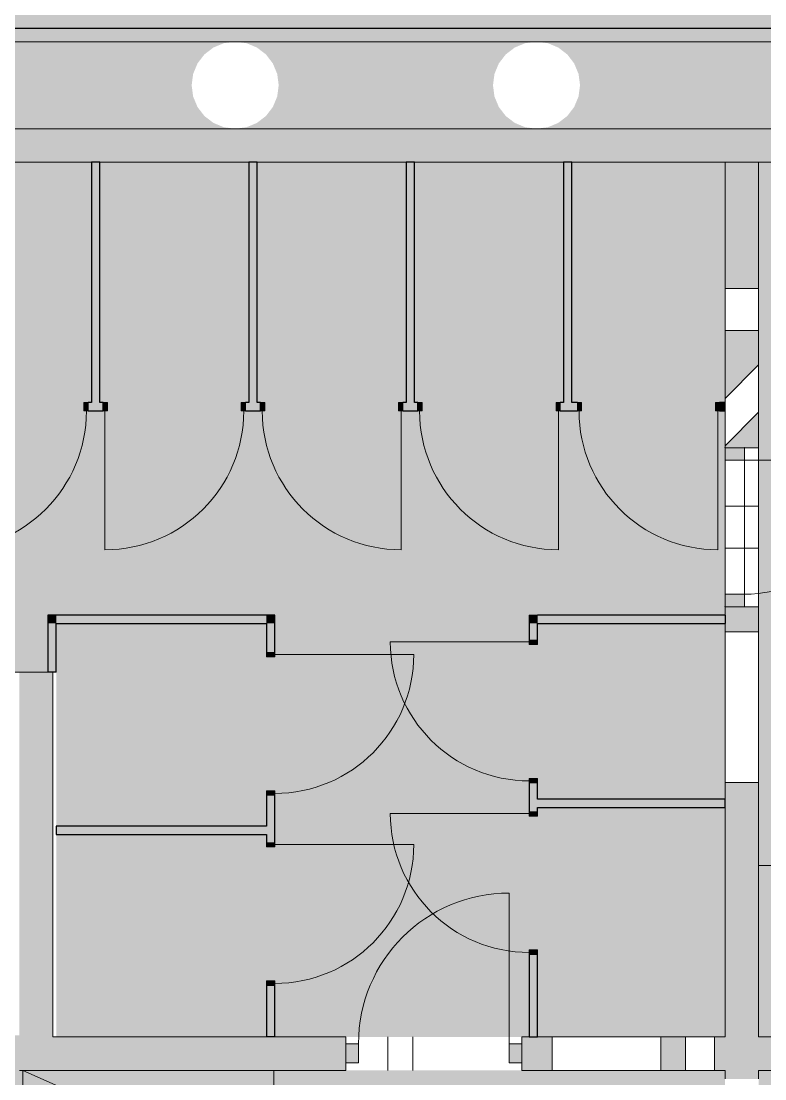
# Model space of a CAD drawing. Header units: metres. Extents: x -14 to 130, y -38 to 4.
# Drawn here: x 74.87 to 79.31, y -8.91 to -2.59 of the extents above; entities that cross this region are included whole.
import ezdxf

# ---------------------------------------------------------------- set-up
doc = ezdxf.new("R2010")
doc.units = ezdxf.units.M
doc.header["$MEASUREMENT"] = 0
doc.set_wipeout_variables(frame=1)
for name, pattern in [('Baufluchtlinie', [0.013, 0.008, -0.005]), ('Schnittlinie', [0.006, 0.003, -0.0015, 0, -0.0015]), ('Strichlinie weit', [0.004, 0.003, -0.001]), ('Untersicht', [0.001, 0.0005, -0.0005]), ('Wipeout_Contour', [1, 0, -1])]:
    doc.linetypes.add(name, pattern=pattern)
for name, color, linetype in [('-1._Keller PP Icon_1_0', 7, 'Continuous'), ('-1._Keller PP Icon_1_111 Wand Aussen - Bohrpfahlwand 80', 7, 'Continuous'), ('-1._Keller PP Icon_1_120 Wand Innen tragend', 7, 'Continuous'), ('-1._Keller PP Icon_1_130 Wand Innen', 7, 'Continuous'), ('-1._Keller PP Icon_1_710 Gelände', 7, 'Continuous'), ('-1._Keller PP Icon_1_810 Raum', 7, 'Continuous'), ('-1._Keller PP Icon_1_905 VP Beschriftung Übersicht.Übersicht', 7, 'Continuous'), ('-1._Keller PP Icon_1_Neubau_840 Baulinien', 7, 'Continuous')]:
    doc.layers.add(name, color=color, linetype=linetype)

msp = doc.modelspace()

# ---------------------------------------------------------------- wipeouts: each hides what was drawn before it
at = {"color": 254, "linetype": 'Wipeout_Contour', "lineweight": 0, "ltscale": 308.749813}
msp.add_wipeout([(60.3437, 3.4238), (60.3437, -37.1137), (84.7244, -37.1137), (84.7244, 3.4238)], dxfattribs=at).dxf.layer = '-1._Keller PP Icon_1_0'

# ---------------------------------------------------------------- next in the draw order: hatches: boundary and pattern name
at = {"layer": '-1._Keller PP Icon_1_111 Wand Aussen - Bohrpfahlwand 80', "linetype": 'Continuous', "lineweight": 0, "true_color": 0x000000}
for points in [[(65.0224, -2.6375), (65.0224, -2.7175), (65.3504, -2.7175), (67.1502, -2.7175), (68.9501, -2.7175), (70.75, -2.7175), (72.5499, -2.7175), (74.3497, -2.7175), (76.1496, -2.7175), (77.9495, -2.7175), (79.462, -2.7175), (79.462, -2.6375)], [(65.0224, -2.7175), (65.0224, -3.2375), (79.462, -3.2375), (79.462, -2.7175), (77.9514, -2.7175), (78.0178, -2.7262), (78.0805, -2.7522), (78.1343, -2.7935), (78.1756, -2.8473), (78.2016, -2.91), (78.2105, -2.9773), (78.2016, -3.0446), (78.1756, -3.1073), (78.1343, -3.1612), (78.0805, -3.2025), (78.0178, -3.2285), (77.9505, -3.2373), (77.8832, -3.2285), (77.8205, -3.2025), (77.7666, -3.1612), (77.7253, -3.1073), (77.6993, -3.0446), (77.6905, -2.9773), (77.6993, -2.91), (77.7253, -2.8473), (77.7666, -2.7935), (77.8205, -2.7522), (77.8832, -2.7262), (77.9495, -2.7175), (76.1513, -2.7175), (76.2178, -2.7262), (76.2805, -2.7522), (76.3343, -2.7935), (76.3756, -2.8474), (76.4016, -2.9101), (76.4105, -2.9774), (76.4016, -3.0447), (76.3756, -3.1074), (76.3343, -3.1612), (76.2805, -3.2025), (76.2178, -3.2285), (76.1505, -3.2374), (76.0832, -3.2285), (76.0205, -3.2025), (75.9666, -3.1612), (75.9253, -3.1074), (75.8993, -3.0447), (75.8905, -2.9774), (75.8993, -2.9101), (75.9253, -2.8474), (75.9666, -2.7935), (76.0205, -2.7522), (76.0832, -2.7262), (76.1496, -2.7175), (74.3512, -2.7175), (74.4178, -2.7262), (74.4805, -2.7522), (74.5343, -2.7935), (74.5756, -2.8474), (74.6016, -2.9101), (74.6105, -2.9774), (74.6016, -3.0447), (74.5756, -3.1074), (74.5343, -3.1612), (74.4805, -3.2025), (74.4178, -3.2285), (74.3505, -3.2374), (74.2832, -3.2285), (74.2205, -3.2025), (74.1666, -3.1612), (74.1253, -3.1074), (74.0993, -3.0447), (74.0905, -2.9774), (74.0993, -2.9101), (74.1253, -2.8474), (74.1666, -2.7935), (74.2205, -2.7522), (74.2832, -2.7262), (74.3497, -2.7175), (72.551, -2.7175), (72.6178, -2.7262), (72.6805, -2.7522), (72.7343, -2.7935), (72.7756, -2.8474), (72.8016, -2.9101), (72.8105, -2.9774), (72.8016, -3.0447), (72.7756, -3.1074), (72.7343, -3.1612), (72.6805, -3.2026), (72.6178, -3.2285), (72.5505, -3.2374), (72.4832, -3.2285), (72.4205, -3.2026), (72.3666, -3.1612), (72.3253, -3.1074), (72.2993, -3.0447), (72.2905, -2.9774), (72.2993, -2.9101), (72.3253, -2.8474), (72.3666, -2.7935), (72.4205, -2.7522), (72.4832, -2.7262), (72.5499, -2.7175), (70.7509, -2.7175), (70.8178, -2.7263), (70.8805, -2.7522), (70.9343, -2.7936), (70.9756, -2.8474), (71.0016, -2.9101), (71.0105, -2.9774), (71.0016, -3.0447), (70.9756, -3.1074), (70.9343, -3.1613), (70.8805, -3.2026), (70.8178, -3.2285), (70.7505, -3.2374), (70.6832, -3.2285), (70.6205, -3.2026), (70.5666, -3.1613), (70.5253, -3.1074), (70.4993, -3.0447), (70.4905, -2.9774), (70.4993, -2.9101), (70.5253, -2.8474), (70.5666, -2.7936), (70.6205, -2.7522), (70.6832, -2.7263), (70.75, -2.7175), (68.9508, -2.7175), (69.0178, -2.7263), (69.0805, -2.7523), (69.1343, -2.7936), (69.1756, -2.8474), (69.2016, -2.9101), (69.2105, -2.9774), (69.2016, -3.0447), (69.1756, -3.1074), (69.1343, -3.1613), (69.0805, -3.2026), (69.0178, -3.2286), (68.9505, -3.2374), (68.8832, -3.2286), (68.8205, -3.2026), (68.7666, -3.1613), (68.7253, -3.1074), (68.6993, -3.0447), (68.6905, -2.9774), (68.6993, -2.9101), (68.7253, -2.8474), (68.7666, -2.7936), (68.8205, -2.7523), (68.8832, -2.7263), (68.9501, -2.7175), (67.1507, -2.7175), (67.2178, -2.7263), (67.2805, -2.7523), (67.3343, -2.7936), (67.3756, -2.8474), (67.4016, -2.9101), (67.4105, -2.9774), (67.4016, -3.0447), (67.3756, -3.1074), (67.3343, -3.1613), (67.2805, -3.2026), (67.2178, -3.2286), (67.1505, -3.2374), (67.0832, -3.2286), (67.0205, -3.2026), (66.9666, -3.1613), (66.9253, -3.1074), (66.8993, -3.0447), (66.8905, -2.9774), (66.8993, -2.9101), (66.9253, -2.8474), (66.9666, -2.7936), (67.0205, -2.7523), (67.0832, -2.7263), (67.1502, -2.7175), (65.3505, -2.7175), (65.4178, -2.7263), (65.4805, -2.7523), (65.5343, -2.7936), (65.5756, -2.8475), (65.6016, -2.9102), (65.6105, -2.9775), (65.6016, -3.0447), (65.5756, -3.1075), (65.5343, -3.1613), (65.4805, -3.2026), (65.4178, -3.2286), (65.3505, -3.2375), (65.2832, -3.2286), (65.2205, -3.2026), (65.1666, -3.1613), (65.1253, -3.1075), (65.0993, -3.0447), (65.0905, -2.9775), (65.0993, -2.9102), (65.1253, -2.8475), (65.1666, -2.7936), (65.2205, -2.7523), (65.2832, -2.7263), (65.3504, -2.7175)], [(79.462, -3.2375), (65.0224, -3.2375), (65.0224, -3.4375), (79.462, -3.4375)]]:
    msp.add_hatch(color=18, dxfattribs=at).paths.add_polyline_path(points)
at = {"layer": '-1._Keller PP Icon_1_120 Wand Innen tragend', "linetype": 'Continuous', "lineweight": 0, "true_color": 0x000000}
for points in [[(79.277, -3.4375), (79.077, -3.4375), (79.077, -4.1924), (79.277, -4.1924)], [(79.277, -4.4424), (79.077, -4.4424), (79.077, -4.8483), (79.277, -4.6483)], [(79.077, -5.1425), (79.192, -5.1425), (79.277, -5.1425), (79.277, -4.9312), (79.077, -5.1312)], [(79.192, -5.1425), (79.077, -5.1425), (79.077, -5.2175), (79.192, -5.2175)], [(79.192, -6.0925), (79.192, -6.0175), (79.077, -6.0175), (79.077, -6.0925)], [(79.192, -6.0925), (79.077, -6.0925), (79.077, -6.2425), (79.277, -6.2425), (79.277, -6.0925)], [(74.862, -6.6825), (75.062, -6.6825), (75.062, -6.4825)], [(74.862, -6.4825), (74.862, -6.6825), (75.062, -6.4825)], [(75.062, -8.6625), (75.062, -6.6825), (74.862, -6.6825), (74.862, -8.6625)], [(79.077, -8.9125), (79.122, -8.9125), (79.237, -8.9125), (79.277, -8.9125), (79.277, -7.1425), (79.077, -7.1425)], [(74.862, -8.6625), (74.862, -8.8625), (75.062, -8.6625)], [(75.062, -8.6625), (74.862, -8.8625), (75.062, -8.8625)], [(75.062, -8.6625), (75.062, -8.8625), (76.812, -8.8625), (76.812, -8.8175), (76.812, -8.7025), (76.812, -8.6625)], [(76.812, -8.7025), (76.812, -8.8175), (76.887, -8.8175), (76.887, -8.7025)], [(77.862, -8.7025), (77.787, -8.7025), (77.787, -8.8175), (77.862, -8.8175)], [(77.862, -8.8625), (78.0439, -8.8625), (78.0439, -8.6625), (77.862, -8.6625), (77.862, -8.7025), (77.862, -8.8175)], [(78.6939, -8.6625), (78.6939, -8.8625), (78.8395, -8.8625), (78.8395, -8.6625)], [(79.0145, -8.6625), (79.0145, -8.8625), (79.077, -8.8625), (79.077, -8.6625)], [(79.277, -8.6625), (79.277, -8.8625), (79.352, -8.8625), (79.352, -8.7475), (79.352, -8.6625)]]:
    msp.add_hatch(color=18, dxfattribs=at).paths.add_polyline_path(points)
at = {"layer": '-1._Keller PP Icon_1_130 Wand Innen', "linetype": 'Continuous', "lineweight": 13, "true_color": 0xdfdfdf}
for points in [[(75.292, -3.4375), (75.292, -4.8725), (75.342, -4.8725), (75.342, -3.4375)], [(76.232, -3.4375), (76.232, -4.8725), (76.282, -4.8725), (76.282, -3.4375)], [(77.172, -3.4375), (77.172, -4.8725), (77.222, -4.8725), (77.222, -3.4375)], [(78.112, -3.4375), (78.112, -4.8725), (78.162, -4.8725), (78.162, -3.4375)], [(75.272, -4.9225), (75.362, -4.9225), (75.362, -4.8725), (75.272, -4.8725)], [(76.212, -4.9225), (76.302, -4.9225), (76.302, -4.8725), (76.212, -4.8725)], [(77.152, -4.9225), (77.242, -4.9225), (77.242, -4.8725), (77.152, -4.8725)], [(78.092, -4.9225), (78.1945, -4.9225), (78.1945, -4.8725), (78.092, -4.8725)], [(79.0445, -4.8725), (79.0445, -4.9225), (79.077, -4.9225), (79.077, -4.8725)], [(75.032, -6.1925), (75.082, -6.1925), (75.032, -6.1425)], [(75.082, -6.1425), (75.032, -6.1425), (75.082, -6.1925)], [(75.082, -6.1925), (76.337, -6.1925), (76.337, -6.1425), (75.082, -6.1425)], [(76.337, -6.1925), (76.387, -6.1425), (76.337, -6.1425)], [(76.337, -6.1925), (76.387, -6.1925), (76.387, -6.1425)], [(77.957, -6.1425), (77.907, -6.1425), (77.957, -6.1925)], [(77.957, -6.1925), (77.907, -6.1425), (77.907, -6.1925)], [(77.957, -6.1925), (79.077, -6.1925), (79.077, -6.1425), (77.957, -6.1425)], [(75.032, -6.1925), (75.032, -6.4825), (75.082, -6.4825), (75.082, -6.1925)], [(76.337, -6.1925), (76.337, -6.3675), (76.387, -6.3675), (76.387, -6.1925)], [(77.907, -6.1925), (77.907, -6.2925), (77.957, -6.2925), (77.957, -6.1925)], [(77.907, -7.3175), (77.957, -7.3175), (77.957, -7.1425), (77.907, -7.1425)], [(76.387, -7.2175), (76.337, -7.2175), (76.337, -7.5025), (76.387, -7.5025)], [(77.957, -7.2925), (79.077, -7.2925), (79.077, -7.2425), (77.957, -7.2425)], [(75.082, -7.4525), (76.337, -7.4525), (76.337, -7.4025), (75.082, -7.4025)], [(77.907, -8.6625), (77.957, -8.6625), (77.957, -8.1675), (77.907, -8.1675)], [(76.337, -8.6625), (76.387, -8.6625), (76.387, -8.3525), (76.337, -8.3525)]]:
    msp.add_hatch(color=254, dxfattribs=at).paths.add_polyline_path(points)
at = {"layer": '-1._Keller PP Icon_1_130 Wand Innen', "linetype": 'Continuous', "lineweight": 0, "true_color": 0xffffff}
for points in [[(75.272, -4.8725), (75.247, -4.8725), (75.247, -4.9225), (75.272, -4.9225)], [(75.362, -4.9225), (75.387, -4.9225), (75.387, -4.8725), (75.362, -4.8725)], [(76.212, -4.8725), (76.187, -4.8725), (76.187, -4.9225), (76.212, -4.9225)], [(76.302, -4.8725), (76.302, -4.9225), (76.327, -4.9225), (76.327, -4.8725)], [(77.152, -4.9225), (77.152, -4.8725), (77.127, -4.8725), (77.127, -4.9225)], [(77.242, -4.8725), (77.242, -4.9225), (77.267, -4.9225), (77.267, -4.8725)], [(78.092, -4.9225), (78.092, -4.8725), (78.067, -4.8725), (78.067, -4.9225)], [(78.1945, -4.8725), (78.1945, -4.9225), (78.2195, -4.9225), (78.2195, -4.8725)], [(79.0445, -4.9225), (79.0445, -4.8725), (79.0195, -4.8725), (79.0195, -4.9225)], [(77.907, -6.2925), (77.907, -6.3175), (77.957, -6.3175), (77.957, -6.2925)], [(76.387, -6.3675), (76.337, -6.3675), (76.337, -6.3925), (76.387, -6.3925)], [(77.957, -7.1425), (77.957, -7.1175), (77.907, -7.1175), (77.907, -7.1425)], [(76.337, -7.2175), (76.387, -7.2175), (76.387, -7.1925), (76.337, -7.1925)], [(77.907, -7.3175), (77.907, -7.3425), (77.957, -7.3425), (77.957, -7.3175)], [(76.387, -7.5025), (76.337, -7.5025), (76.337, -7.5275), (76.387, -7.5275)], [(77.957, -8.1675), (77.957, -8.1425), (77.907, -8.1425), (77.907, -8.1675)], [(76.337, -8.3525), (76.387, -8.3525), (76.387, -8.3275), (76.337, -8.3275)]]:
    msp.add_hatch(color=7, dxfattribs=at).paths.add_polyline_path(points)
at = {"layer": '-1._Keller PP Icon_1_710 Gelände', "linetype": 'Continuous', "lineweight": 13, "true_color": 0xb4b4b4}
msp.add_hatch(color=253, dxfattribs=at).paths.add_polyline_path([(60.3437, 3.4238), (60.3437, -2.617), (63.957, -2.6375), (82.942, -2.6375), (84.7244, -2.639), (84.7244, 3.4238)])
at = {"layer": '-1._Keller PP Icon_1_810 Raum', "linetype": 'Continuous', "lineweight": 0, "true_color": 0xffffff}
for points in [[(67.822, -4.6525), (64.7644, -4.6525), (64.7882, -11.1425), (69.382, -11.1425), (69.382, -8.8625), (68.752, -8.8625), (68.752, -8.6825), (69.382, -8.6825), (69.382, -6.1425), (72.882, -6.1425), (72.882, -6.4825), (75.082, -6.4825), (75.082, -8.6625), (79.077, -8.6625), (79.077, -3.4375), (67.822, -3.4375)], [(75.292, -4.8725), (75.292, -3.4375), (74.402, -3.4375), (74.402, -4.8725)], [(76.232, -4.8725), (76.232, -3.4375), (75.342, -3.4375), (75.342, -4.8725)], [(77.172, -4.8725), (77.172, -3.4375), (76.282, -3.4375), (76.282, -4.8725)], [(78.112, -4.8725), (78.112, -3.4375), (77.222, -3.4375), (77.222, -4.8725)], [(78.162, -3.4375), (78.162, -4.8725), (79.077, -4.8725), (79.077, -3.4375)], [(76.337, -7.4025), (76.337, -6.1925), (75.082, -6.1925), (75.082, -6.4825), (75.082, -7.4025)], [(77.957, -6.1925), (77.957, -7.2425), (79.077, -7.2425), (79.077, -6.1925)], [(77.957, -7.2925), (77.957, -8.6625), (79.077, -8.6625), (79.077, -7.2925)], [(76.337, -8.6625), (76.337, -7.4525), (75.082, -7.4525), (75.082, -8.6625)]]:
    msp.add_hatch(color=7, dxfattribs=at).paths.add_polyline_path(points)
at = {"layer": '-1._Keller PP Icon_1_810 Raum', "linetype": 'Continuous', "lineweight": 0, "true_color": 0x3f3f3f}
for points in [[(82.1253, -7.6348), (82.1393, -3.4375), (79.462, -3.4375), (79.277, -3.4375), (79.277, -8.6625), (82.1219, -8.6625)], [(72.552, -8.8625), (72.552, -10.2125), (77.297, -10.2125), (77.297, -11.4125), (79.077, -11.4125), (79.077, -8.8625), (74.882, -8.8625), (74.882, -8.6525), (72.882, -8.6525), (72.882, -8.8625)], [(82.0997, -15.3225), (82.1212, -8.8625), (79.277, -8.8625), (79.277, -15.3225)]]:
    msp.add_hatch(color=250, dxfattribs=at).paths.add_polyline_path(points)

# ---------------------------------------------------------------- next in the draw order: linework, layer by layer
at = {"layer": '-1._Keller PP Icon_1_111 Wand Aussen - Bohrpfahlwand 80', "color": 7, "linetype": 'Continuous', "lineweight": 13, "ltscale": 1000}
for p, q in [((76.1496, -2.7175), (74.3512, -2.7175)), ((77.9514, -2.7175), (76.1513, -2.7175)), ((79.462, -2.7175), (77.9514, -2.7175))]:
    msp.add_line(p, q, dxfattribs=at)
at = {"layer": '-1._Keller PP Icon_1_111 Wand Aussen - Bohrpfahlwand 80', "color": 7, "linetype": 'Continuous', "lineweight": 18, "ltscale": 1000}
msp.add_line((65.0224, -3.2375), (79.462, -3.2375), dxfattribs=at)
at = {"layer": '-1._Keller PP Icon_1_111 Wand Aussen - Bohrpfahlwand 80', "color": 7, "linetype": 'Continuous', "lineweight": 13, "ltscale": 1000, "flags": 128}
msp.add_lwpolyline([(79.462, -2.6375), (65.0224, -2.6375)], dxfattribs=at)
at = {"layer": '-1._Keller PP Icon_1_111 Wand Aussen - Bohrpfahlwand 80', "color": 7, "linetype": 'Continuous', "lineweight": 18, "ltscale": 1000, "flags": 128}
msp.add_lwpolyline([(65.0224, -3.4375), (79.462, -3.4375)], dxfattribs=at)
at = {"layer": '-1._Keller PP Icon_1_120 Wand Innen tragend', "color": 7, "linetype": 'Continuous', "lineweight": 18, "ltscale": 1000}
for p, q in [((79.192, -5.1425), (79.077, -5.1425)), ((79.077, -5.1425), (79.192, -5.1425)), ((79.277, -5.1425), (79.192, -5.1425)), ((79.192, -6.0925), (79.077, -6.0925)), ((79.077, -6.0925), (79.192, -6.0925)), ((79.277, -6.0925), (79.192, -6.0925)), ((76.812, -8.6625), (76.812, -8.8175)), ((76.812, -8.6625), (76.812, -8.7025)), ((76.812, -8.8175), (76.812, -8.7025)), ((77.862, -8.6625), (77.862, -8.8175)), ((77.862, -8.6625), (77.862, -8.7025)), ((77.862, -8.8175), (77.862, -8.7025)), ((76.812, -8.8625), (76.812, -8.8175)), ((77.862, -8.8625), (77.862, -8.8175))]:
    msp.add_line(p, q, dxfattribs=at)
at = {"layer": '-1._Keller PP Icon_1_120 Wand Innen tragend', "color": 7, "linetype": 'Schnittlinie', "lineweight": 13, "ltscale": 1000}
for p, q in [((79.077, -5.1425), (79.077, -5.4925)), ((79.277, -5.1425), (79.277, -5.4925)), ((79.077, -6.0175), (79.077, -5.2175)), ((79.192, -6.0175), (79.192, -5.2175)), ((79.077, -5.7425), (79.077, -6.0925)), ((79.277, -5.7425), (79.277, -6.0925))]:
    msp.add_line(p, q, dxfattribs=at)
at = {"layer": '-1._Keller PP Icon_1_120 Wand Innen tragend', "color": 8, "linetype": 'Continuous', "lineweight": 0, "ltscale": 1000}
for p, q in [((79.192, -5.2175), (79.992, -5.2175)), ((77.787, -8.7025), (77.787, -7.8025))]:
    msp.add_line(p, q, dxfattribs=at)
at = {"layer": '-1._Keller PP Icon_1_120 Wand Innen tragend', "color": 7, "linetype": 'Continuous', "lineweight": 18, "ltscale": 1000, "flags": 128}
for points in [[(79.277, -3.4375), (79.077, -3.4375)], [(79.077, -3.4375), (79.077, -4.1924)], [(79.277, -4.1924), (79.277, -3.4375)], [(79.277, -4.1924), (79.077, -4.1924)], [(79.077, -4.4424), (79.077, -4.8483)], [(79.077, -4.4424), (79.277, -4.4424)], [(79.277, -4.6483), (79.277, -4.4424)], [(79.277, -4.6483), (79.077, -4.8483)], [(79.077, -5.1312), (79.277, -4.9312)], [(79.277, -5.1425), (79.277, -4.9312)], [(79.077, -5.1312), (79.077, -5.1425)], [(79.077, -6.0925), (79.077, -6.2425)], [(79.277, -6.2425), (79.277, -6.0925)], [(79.277, -6.2425), (79.077, -6.2425)], [(75.062, -6.4825), (72.882, -6.4825)], [(75.062, -6.4825), (75.062, -6.6825)], [(75.062, -8.6625), (75.062, -6.6825)], [(79.077, -7.1425), (79.077, -8.6625)], [(79.077, -7.1425), (79.277, -7.1425)], [(79.277, -8.6625), (79.277, -7.1425)], [(76.812, -8.6625), (75.062, -8.6625)], [(78.0439, -8.6625), (77.862, -8.6625)], [(78.0439, -8.6625), (78.0439, -8.8625)], [(78.8395, -8.6625), (78.6939, -8.6625)], [(78.6939, -8.8625), (78.6939, -8.6625)], [(78.8395, -8.6625), (78.8395, -8.8625)], [(79.077, -8.6625), (79.0145, -8.6625)], [(79.0145, -8.8625), (79.0145, -8.6625)], [(79.352, -8.6625), (79.277, -8.6625)], [(74.862, -8.8625), (76.812, -8.8625)], [(77.862, -8.8625), (78.0439, -8.8625)], [(78.6939, -8.8625), (78.8395, -8.8625)], [(79.0145, -8.8625), (79.077, -8.8625)], [(79.077, -8.8625), (79.077, -8.9125)], [(79.277, -8.9125), (79.277, -8.8625)], [(79.277, -8.8625), (79.352, -8.8625)]]:
    msp.add_lwpolyline(points, dxfattribs=at)
at = {"layer": '-1._Keller PP Icon_1_120 Wand Innen tragend', "color": 154, "linetype": 'Continuous', "lineweight": 13, "ltscale": 1000, "true_color": 0x004e91, "flags": 128}
for points in [[(79.077, -4.1924), (79.077, -4.4424)], [(79.277, -4.4424), (79.277, -4.1924)], [(79.277, -4.9312), (79.277, -4.6483)], [(79.077, -4.8483), (79.077, -5.1312)], [(79.277, -5.4925), (79.192, -5.4925), (79.077, -5.4925)], [(79.077, -5.7425), (79.192, -5.7425), (79.277, -5.7425)], [(79.077, -6.2425), (79.077, -7.1425)], [(79.277, -7.1425), (79.277, -6.2425)], [(77.062, -8.6625), (77.062, -8.7025), (77.062, -8.8175), (77.062, -8.8625)], [(77.212, -8.8625), (77.212, -8.8175), (77.212, -8.7025), (77.212, -8.6625)], [(78.6939, -8.6625), (78.0439, -8.6625)], [(79.0145, -8.6625), (78.8395, -8.6625)], [(78.0439, -8.8625), (78.6939, -8.8625)], [(78.8395, -8.8625), (79.0145, -8.8625)]]:
    msp.add_lwpolyline(points, dxfattribs=at)
at = {"layer": '-1._Keller PP Icon_1_120 Wand Innen tragend', "color": 7, "linetype": 'Continuous', "lineweight": 13, "ltscale": 1000, "flags": 128}
for points in [[(79.192, -5.1425), (79.192, -5.2175), (79.077, -5.2175), (79.077, -5.1425)], [(79.192, -6.0925), (79.192, -6.0175), (79.077, -6.0175), (79.077, -6.0925)], [(76.812, -8.7025), (76.887, -8.7025), (76.887, -8.8175), (76.812, -8.8175)], [(77.862, -8.7025), (77.787, -8.7025), (77.787, -8.8175), (77.862, -8.8175)]]:
    msp.add_lwpolyline(points, close=True, dxfattribs=at)
at = {"layer": '-1._Keller PP Icon_1_120 Wand Innen tragend', "color": 7, "linetype": 'Schnittlinie', "lineweight": 13, "ltscale": 1000, "flags": 128}
for points in [[(79.077, -5.4925), (79.077, -5.7425)], [(79.277, -5.7425), (79.277, -5.4925)]]:
    msp.add_lwpolyline(points, dxfattribs=at)
at = {"layer": '-1._Keller PP Icon_1_120 Wand Innen tragend', "color": 8, "linetype": 'Continuous', "lineweight": 0, "ltscale": 1000}
for centre, radius, start, end in [((79.192, -5.2175), 0.8, 270, 0), ((77.787, -8.7025), 0.9, 90, 180)]:
    msp.add_arc(centre, radius, start, end, dxfattribs=at)
at = {"layer": '-1._Keller PP Icon_1_120 Wand Innen tragend', "color": 7, "linetype": 'Continuous', "lineweight": 18, "ltscale": 1000}
for p in [(79.077, -5.1425), (79.192, -5.1425), (79.077, -6.0925), (79.192, -6.0925), (76.812, -8.8175), (77.862, -8.8175)]:
    msp.add_point(p, dxfattribs=at)
at = {"layer": '-1._Keller PP Icon_1_130 Wand Innen', "color": 7, "linetype": 'Continuous', "lineweight": 13, "ltscale": 1000}
for p, q in [((75.272, -4.8725), (75.247, -4.8725)), ((75.247, -4.8725), (75.247, -4.9225)), ((75.247, -4.9225), (75.272, -4.9225)), ((75.272, -4.9225), (75.272, -4.8725)), ((75.387, -4.8725), (75.362, -4.8725)), ((75.362, -4.8725), (75.362, -4.9225)), ((75.362, -4.9225), (75.387, -4.9225)), ((75.387, -4.9225), (75.387, -4.8725)), ((76.212, -4.8725), (76.187, -4.8725)), ((76.187, -4.8725), (76.187, -4.9225)), ((76.187, -4.9225), (76.212, -4.9225)), ((76.212, -4.9225), (76.212, -4.8725)), ((76.302, -4.8725), (76.327, -4.8725)), ((76.302, -4.9225), (76.302, -4.8725)), ((76.327, -4.9225), (76.302, -4.9225)), ((76.327, -4.8725), (76.327, -4.9225)), ((77.127, -4.9225), (77.127, -4.8725)), ((77.127, -4.8725), (77.152, -4.8725)), ((77.152, -4.9225), (77.127, -4.9225)), ((77.152, -4.8725), (77.152, -4.9225)), ((77.242, -4.8725), (77.267, -4.8725)), ((77.242, -4.9225), (77.242, -4.8725)), ((77.267, -4.9225), (77.242, -4.9225)), ((77.267, -4.8725), (77.267, -4.9225)), ((78.067, -4.9225), (78.067, -4.8725)), ((78.067, -4.8725), (78.092, -4.8725)), ((78.092, -4.9225), (78.067, -4.9225)), ((78.092, -4.8725), (78.092, -4.9225)), ((78.1945, -4.8725), (78.2195, -4.8725)), ((78.1945, -4.9225), (78.1945, -4.8725)), ((78.2195, -4.9225), (78.1945, -4.9225)), ((78.2195, -4.8725), (78.2195, -4.9225)), ((79.0195, -4.9225), (79.0195, -4.8725)), ((79.0195, -4.8725), (79.0445, -4.8725)), ((79.0445, -4.9225), (79.0195, -4.9225)), ((79.0445, -4.8725), (79.0445, -4.9225)), ((77.907, -6.2925), (77.907, -6.3175)), ((77.957, -6.2925), (77.907, -6.2925)), ((77.907, -6.3175), (77.957, -6.3175)), ((77.957, -6.3175), (77.957, -6.2925)), ((76.337, -6.3925), (76.337, -6.3675)), ((76.337, -6.3675), (76.387, -6.3675)), ((76.387, -6.3675), (76.387, -6.3925)), ((76.387, -6.3925), (76.337, -6.3925)), ((77.957, -7.1175), (77.907, -7.1175)), ((77.907, -7.1175), (77.907, -7.1425)), ((77.957, -7.1425), (77.957, -7.1175)), ((76.337, -7.2175), (76.337, -7.1925)), ((76.337, -7.1925), (76.387, -7.1925)), ((76.387, -7.1925), (76.387, -7.2175)), ((77.907, -7.1425), (77.957, -7.1425)), ((76.387, -7.2175), (76.337, -7.2175)), ((77.907, -7.3175), (77.907, -7.3425)), ((77.957, -7.3175), (77.907, -7.3175)), ((77.957, -7.3425), (77.957, -7.3175)), ((77.907, -7.3425), (77.957, -7.3425)), ((76.337, -7.5275), (76.337, -7.5025)), ((76.337, -7.5025), (76.387, -7.5025)), ((76.387, -7.5025), (76.387, -7.5275)), ((76.387, -7.5275), (76.337, -7.5275)), ((77.957, -8.1425), (77.907, -8.1425)), ((77.907, -8.1425), (77.907, -8.1675)), ((77.957, -8.1675), (77.957, -8.1425)), ((77.907, -8.1675), (77.957, -8.1675)), ((76.337, -8.3525), (76.337, -8.3275)), ((76.337, -8.3275), (76.387, -8.3275)), ((76.387, -8.3275), (76.387, -8.3525)), ((76.387, -8.3525), (76.337, -8.3525))]:
    msp.add_line(p, q, dxfattribs=at)
at = {"layer": '-1._Keller PP Icon_1_130 Wand Innen', "color": 7, "linetype": 'Continuous', "lineweight": 25, "ltscale": 1000}
for p, q in [((75.272, -4.9225), (75.272, -4.8725)), ((75.272, -4.9225), (75.272, -4.8725)), ((75.272, -4.9225), (75.272, -4.8725)), ((75.362, -4.9225), (75.362, -4.8725)), ((75.362, -4.9225), (75.362, -4.8725)), ((75.362, -4.9225), (75.362, -4.8725)), ((76.212, -4.9225), (76.212, -4.8725)), ((76.212, -4.9225), (76.212, -4.8725)), ((76.212, -4.9225), (76.212, -4.8725)), ((76.302, -4.9225), (76.302, -4.8725)), ((76.302, -4.9225), (76.302, -4.8725)), ((76.302, -4.9225), (76.302, -4.8725)), ((77.152, -4.9225), (77.152, -4.8725)), ((77.152, -4.9225), (77.152, -4.8725)), ((77.152, -4.9225), (77.152, -4.8725)), ((77.242, -4.9225), (77.242, -4.8725)), ((77.242, -4.9225), (77.242, -4.8725)), ((77.242, -4.9225), (77.242, -4.8725)), ((78.092, -4.9225), (78.092, -4.8725)), ((78.092, -4.9225), (78.092, -4.8725)), ((78.092, -4.9225), (78.092, -4.8725)), ((78.1945, -4.8725), (78.1945, -4.9225)), ((78.1945, -4.8725), (78.1945, -4.9225)), ((78.1945, -4.8725), (78.1945, -4.9225)), ((79.0445, -4.8725), (79.0445, -4.9225)), ((79.0445, -4.8725), (79.0445, -4.9225)), ((79.0445, -4.8725), (79.0445, -4.9225)), ((77.907, -6.2925), (77.957, -6.2925)), ((77.907, -6.2925), (77.957, -6.2925)), ((77.907, -6.2925), (77.957, -6.2925)), ((76.387, -6.3675), (76.337, -6.3675)), ((76.387, -6.3675), (76.337, -6.3675)), ((76.387, -6.3675), (76.337, -6.3675)), ((77.907, -7.1425), (77.957, -7.1425)), ((77.907, -7.1425), (77.957, -7.1425)), ((77.907, -7.1425), (77.957, -7.1425)), ((76.387, -7.2175), (76.337, -7.2175)), ((76.387, -7.2175), (76.337, -7.2175)), ((76.387, -7.2175), (76.337, -7.2175)), ((77.907, -7.3175), (77.957, -7.3175)), ((77.907, -7.3175), (77.957, -7.3175)), ((77.907, -7.3175), (77.957, -7.3175)), ((76.337, -7.5025), (76.387, -7.5025)), ((76.337, -7.5025), (76.387, -7.5025)), ((76.337, -7.5025), (76.387, -7.5025)), ((77.907, -8.1675), (77.957, -8.1675)), ((77.907, -8.1675), (77.957, -8.1675)), ((77.907, -8.1675), (77.957, -8.1675)), ((76.337, -8.3525), (76.387, -8.3525)), ((76.337, -8.3525), (76.387, -8.3525)), ((76.337, -8.3525), (76.387, -8.3525))]:
    msp.add_line(p, q, dxfattribs=at)
at = {"layer": '-1._Keller PP Icon_1_130 Wand Innen', "color": 8, "linetype": 'Continuous', "lineweight": 0, "ltscale": 1000}
for p, q in [((75.372, -4.9225), (75.372, -5.7525)), ((77.142, -4.9225), (77.142, -5.7525)), ((78.082, -4.9225), (78.082, -5.7525)), ((79.0345, -4.9225), (79.0345, -5.7525)), ((77.907, -6.3025), (77.077, -6.3025)), ((76.387, -6.3775), (77.217, -6.3775)), ((77.907, -7.3275), (77.077, -7.3275)), ((76.387, -7.5125), (77.217, -7.5125))]:
    msp.add_line(p, q, dxfattribs=at)
at = {"layer": '-1._Keller PP Icon_1_130 Wand Innen', "color": 7, "linetype": 'Continuous', "lineweight": 25, "ltscale": 1000, "flags": 128}
for points in [[(75.292, -3.4375), (75.292, -4.8725)], [(75.342, -3.4375), (75.292, -3.4375)], [(75.342, -4.8725), (75.342, -3.4375)], [(76.232, -3.4375), (76.232, -4.8725)], [(76.282, -3.4375), (76.232, -3.4375)], [(76.282, -4.8725), (76.282, -3.4375)], [(77.172, -3.4375), (77.172, -4.8725)], [(77.222, -3.4375), (77.172, -3.4375)], [(77.222, -4.8725), (77.222, -3.4375)], [(78.112, -3.4375), (78.112, -4.8725)], [(78.162, -3.4375), (78.112, -3.4375)], [(78.162, -4.8725), (78.162, -3.4375)], [(75.292, -4.8725), (75.272, -4.8725)], [(75.272, -4.9225), (75.362, -4.9225)], [(75.362, -4.8725), (75.342, -4.8725)], [(76.232, -4.8725), (76.212, -4.8725)], [(76.212, -4.9225), (76.302, -4.9225)], [(76.302, -4.8725), (76.282, -4.8725)], [(77.172, -4.8725), (77.152, -4.8725)], [(77.152, -4.9225), (77.242, -4.9225)], [(77.242, -4.8725), (77.222, -4.8725)], [(78.112, -4.8725), (78.092, -4.8725)], [(78.092, -4.9225), (78.1945, -4.9225)], [(78.1945, -4.8725), (78.162, -4.8725)], [(79.077, -4.8725), (79.0445, -4.8725)], [(79.0445, -4.9225), (79.077, -4.9225)], [(79.077, -4.9225), (79.077, -4.8725)], [(75.032, -6.1425), (75.032, -6.1925)], [(76.337, -6.1425), (75.032, -6.1425)], [(76.387, -6.1425), (76.337, -6.1425)], [(76.387, -6.3675), (76.387, -6.1425)], [(77.907, -6.1425), (77.957, -6.1425)], [(77.907, -6.1425), (77.907, -6.2925)], [(79.077, -6.1425), (77.957, -6.1425)], [(79.077, -6.1425), (79.077, -6.1925)], [(75.032, -6.1925), (75.032, -6.4825)], [(75.082, -6.1925), (76.337, -6.1925)], [(75.082, -6.4825), (75.082, -6.1925)], [(76.337, -6.1925), (76.337, -6.3675)], [(77.957, -6.2925), (77.957, -6.1925)], [(77.957, -6.1925), (79.077, -6.1925)], [(75.082, -6.4825), (75.032, -6.4825)], [(77.907, -7.1425), (77.907, -7.3175)], [(77.957, -7.2425), (77.957, -7.1425)], [(76.337, -7.2175), (76.337, -7.4025)], [(76.387, -7.5025), (76.387, -7.2175)], [(79.077, -7.2425), (77.957, -7.2425)], [(79.077, -7.2925), (79.077, -7.2425)], [(77.957, -7.3175), (77.957, -7.2925)], [(77.957, -7.2925), (79.077, -7.2925)], [(76.337, -7.4025), (75.082, -7.4025)], [(75.082, -7.4025), (75.082, -7.4525)], [(75.082, -7.4525), (76.337, -7.4525)], [(76.337, -7.4525), (76.337, -7.5025)], [(77.907, -8.1675), (77.907, -8.6625)], [(77.957, -8.6625), (77.957, -8.1675)], [(76.337, -8.3525), (76.337, -8.6625)], [(76.387, -8.6625), (76.387, -8.3525)], [(76.387, -8.6625), (76.337, -8.6625)], [(77.907, -8.6625), (77.957, -8.6625)]]:
    msp.add_lwpolyline(points, dxfattribs=at)
at = {"layer": '-1._Keller PP Icon_1_130 Wand Innen', "color": 8, "linetype": 'Continuous', "lineweight": 0, "ltscale": 1000}
for centre, start, end in [((74.432, -4.9225), 270, 0), ((75.372, -4.9225), 270, 0), ((77.142, -4.9225), 180, 270), ((78.082, -4.9225), 180, 270), ((79.0345, -4.9225), 180, 270), ((77.907, -6.3025), 180, 270), ((76.387, -6.3775), 270, 0), ((77.907, -7.3275), 180, 270), ((76.387, -7.5125), 270, 0)]:
    msp.add_arc(centre, 0.83, start, end, dxfattribs=at)
at = {"layer": '-1._Keller PP Icon_1_710 Gelände', "color": 83, "linetype": 'Continuous', "lineweight": 13, "ltscale": 1000, "true_color": 0x89cd89}
msp.add_line((73.464, -2.6377), (82.9446, -2.638), dxfattribs=at)
at = {"layer": '-1._Keller PP Icon_1_710 Gelände', "color": 8, "linetype": 'Continuous', "lineweight": 0, "ltscale": 1000, "flags": 128}
msp.add_lwpolyline([(84.7244, -2.6375), (66.8409, -2.6375), (60.3437, -2.5998)], dxfattribs=at)
at = {"layer": '-1._Keller PP Icon_1_905 VP Beschriftung Übersicht.Übersicht', "color": 7, "linetype": 'Untersicht', "lineweight": 13, "ltscale": 1000}
msp.add_line((79.277, -7.6375), (82.1169, -7.6375), dxfattribs=at)
at = {"layer": '-1._Keller PP Icon_1_905 VP Beschriftung Übersicht.Übersicht', "color": 8, "linetype": 'Continuous', "lineweight": 13, "ltscale": 1000, "flags": 128}
msp.add_lwpolyline([(74.882, -8.8625), (76.382, -9.5275), (74.882, -10.1925)], dxfattribs=at)
at = {"layer": '-1._Keller PP Icon_1_905 VP Beschriftung Übersicht.Übersicht', "color": 7, "linetype": 'Continuous', "lineweight": 13, "ltscale": 1000, "flags": 128}
for points in [[(74.937, -10.1925), (74.882, -10.1925), (74.882, -8.8625)], [(76.382, -10.1925), (76.382, -8.8625)]]:
    msp.add_lwpolyline(points, dxfattribs=at)
at = {"layer": '-1._Keller PP Icon_1_Neubau_840 Baulinien', "color": 1, "linetype": 'Baufluchtlinie', "lineweight": 25, "ltscale": 1000, "true_color": 0xfb0106, "flags": 128}
msp.add_lwpolyline([(60.3437, -2.617), (63.957, -2.6375), (82.942, -2.6375), (84.7244, -2.639)], dxfattribs=at)
at = {"layer": '-1._Keller PP Icon_1_Neubau_840 Baulinien', "color": 254, "linetype": 'Strichlinie weit', "lineweight": 13, "ltscale": 1000, "true_color": 0xe3e3e3, "flags": 128}
msp.add_lwpolyline([(63.957, -2.6377), (82.942, -2.6387), (82.892, -17.6375), (82.857, -24.0025), (82.807, -33.9625), (64.0234, -36.6644), (64.022, -24.0025), (64.012, -17.6375)], close=True, dxfattribs=at)

doc.saveas('drawing.dxf')
